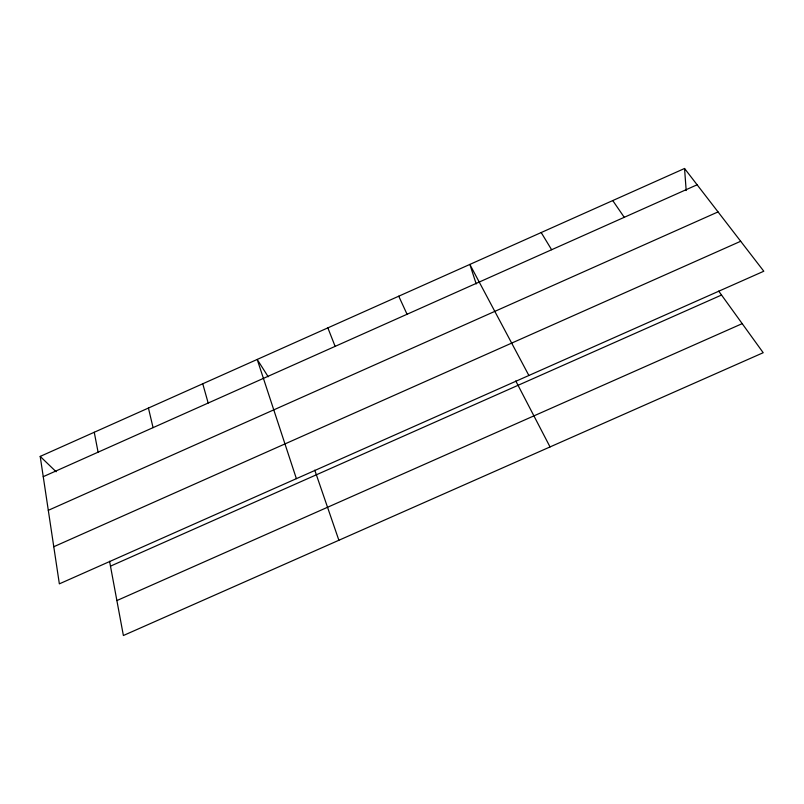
<?xml version="1.0" encoding="UTF-8"?>
<svg xmlns="http://www.w3.org/2000/svg" width="804" height="804" viewBox="0 0 804 804"><rect width="100%" height="100%" fill="white"/><g stroke="black" fill="none" stroke-linecap="round" stroke-linejoin="round"><path stroke-width="1.21" d="M40.2 456.411L684.546 168.488L763.8 271.229L59.355 583.855L40.2 456.411L56.139 471.757M43.245 476.661L697.118 184.789M48.3 510.329L718.042 211.914M53.778 546.73L740.685 241.27M110.48 566.147L721.54 295.028M116.881 600.568L742.203 323.64M718.696 291.098L763.197 352.715L123.384 635.512L109.565 561.232M612.749 200.568L624.256 217.321M268.204 376.774L257.2 359.448L296.385 478.661M541.192 232.547L551.624 249.732M528.881 375.488L469.858 264.426L476.209 283.933M515.776 380.955L550.036 446.934M398.744 296.194L407.055 314.263M327.861 327.871L335.127 346.373M314.776 470.159L338.876 540.258M202.749 383.779L208.176 403.035M148.438 408.05L153.061 427.638M94.249 432.261L98.088 452.18M684.546 168.488L686.184 190.538"/></g></svg>
